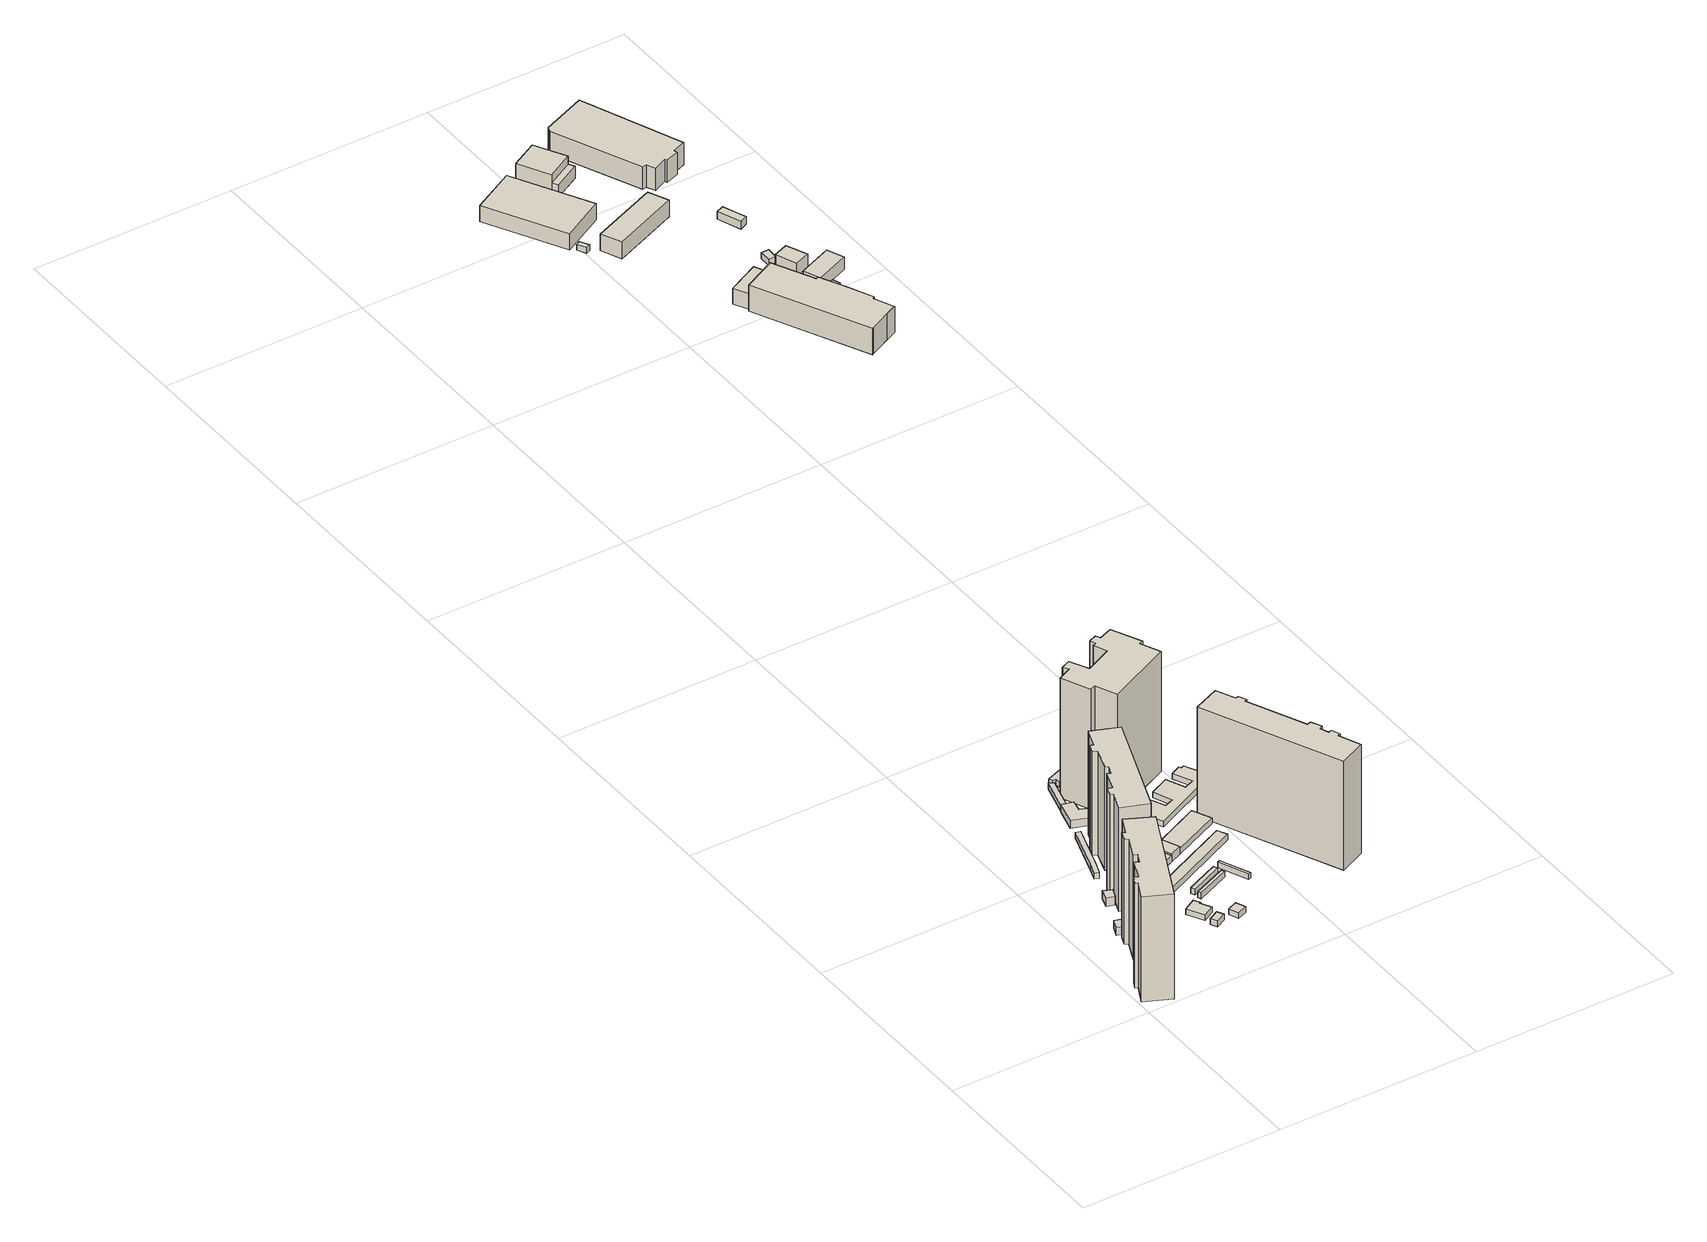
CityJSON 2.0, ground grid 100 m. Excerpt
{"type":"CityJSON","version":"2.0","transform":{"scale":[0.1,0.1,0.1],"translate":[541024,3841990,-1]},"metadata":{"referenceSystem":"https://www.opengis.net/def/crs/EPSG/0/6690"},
"CityObjects":{
"building1":{"type":"Building","attributes":{"計測周辺長":150.67,"1/2500図郭":15,"区名":"西淀川区","町丁目名称":"佃１丁目","街区番号":26,"class":"3002","usage":"412","measuredHeight":55.2,"storeysAboveGround":15,"BuildingDetailAttribute.buildingRoofEdgeArea":768.69,"BuildingDetailAttribute.buildingStructureType":"603","BuildingDetailAttribute.buildingStructureOrgType":"3","BuildingDetailAttribute.detailedUsage":"1130","BuildingDetailAttribute.specifiedBuildingCoverageRate":0.8,"BuildingDetailAttribute.surveyYear":2017,"BuildingTsunamiRiskAttribute.description":"1","BuildingTsunamiRiskAttribute.rank":"1","BuildingTsunamiRiskAttribute.depth":0.05,"BuildingHighTideRiskAttribute.description":"1","BuildingHighTideRiskAttribute.rank":"3","BuildingHighTideRiskAttribute.depth":4.38,"BuildingIDAttribute.prefecture":"27","BuildingIDAttribute.city":"27113"},"geometry":[{"type":"Solid","lod":"1","boundaries":[[[[0,1,2,3,4,5,6,7,8,9,10,11,12,13,14,15]],[[14,16,17,15]],[[13,18,16,14]],[[12,19,18,13]],[[11,20,19,12]],[[10,21,20,11]],[[9,22,21,10]],[[8,23,22,9]],[[7,24,23,8]],[[6,25,24,7]],[[5,26,25,6]],[[4,27,26,5]],[[3,28,27,4]],[[2,29,28,3]],[[1,30,29,2]],[[0,31,30,1]],[[15,17,31,0]],[[16,18,19,20,21,22,23,24,25,26,27,28,29,30,31,17]]]]}]},
"building2":{"type":"Building","attributes":{"計測周辺長":17.61,"1/2500図郭":15,"区名":"西淀川区","町丁目名称":"佃１丁目","街区番号":26,"class":"3001","usage":"412","measuredHeight":4.1,"storeysAboveGround":1,"BuildingDetailAttribute.buildingRoofEdgeArea":18.69,"BuildingDetailAttribute.buildingStructureType":"610","BuildingDetailAttribute.buildingStructureOrgType":"2","BuildingDetailAttribute.detailedUsage":"1130","BuildingDetailAttribute.specifiedBuildingCoverageRate":0.8,"BuildingDetailAttribute.surveyYear":2017,"BuildingHighTideRiskAttribute.description":"1","BuildingHighTideRiskAttribute.rank":"3","BuildingHighTideRiskAttribute.depth":3.9,"BuildingIDAttribute.prefecture":"27","BuildingIDAttribute.city":"27113"},"geometry":[{"type":"Solid","lod":"1","boundaries":[[[[32,33,34,35]],[[34,36,37,35]],[[33,38,36,34]],[[32,39,38,33]],[[35,37,39,32]],[[36,38,39,37]]]]}]},
"building3":{"type":"Building","attributes":{"計測周辺長":18.7,"1/2500図郭":15,"区名":"西淀川区","町丁目名称":"佃１丁目","街区番号":26,"class":"3001","usage":"412","measuredHeight":4.4,"storeysAboveGround":1,"BuildingDetailAttribute.buildingRoofEdgeArea":21.38,"BuildingDetailAttribute.buildingStructureType":"610","BuildingDetailAttribute.buildingStructureOrgType":"2","BuildingDetailAttribute.detailedUsage":"1130","BuildingDetailAttribute.specifiedBuildingCoverageRate":0.8,"BuildingDetailAttribute.surveyYear":2017,"BuildingHighTideRiskAttribute.description":"1","BuildingHighTideRiskAttribute.rank":"3","BuildingHighTideRiskAttribute.depth":3.72,"BuildingIDAttribute.prefecture":"27","BuildingIDAttribute.city":"27113"},"geometry":[{"type":"Solid","lod":"1","boundaries":[[[[40,41,42,43]],[[42,44,45,43]],[[41,46,44,42]],[[40,47,46,41]],[[43,45,47,40]],[[44,46,47,45]]]]}]},
"building4":{"type":"Building","attributes":{"計測周辺長":65.31,"1/2500図郭":15,"区名":"西淀川区","町丁目名称":"佃１丁目","街区番号":26,"class":"3003","usage":"412","storeysAboveGround":1,"BuildingDetailAttribute.buildingRoofEdgeArea":72.53,"BuildingDetailAttribute.buildingStructureType":"610","BuildingDetailAttribute.buildingStructureOrgType":"2","BuildingDetailAttribute.detailedUsage":"1130","BuildingDetailAttribute.specifiedBuildingCoverageRate":0.8,"BuildingDetailAttribute.surveyYear":2017,"BuildingHighTideRiskAttribute.description":"1","BuildingHighTideRiskAttribute.rank":"3","BuildingHighTideRiskAttribute.depth":3.62,"BuildingIDAttribute.prefecture":"27","BuildingIDAttribute.city":"27113"},"geometry":[{"type":"Solid","lod":"1","boundaries":[[[[48,49,50,51,52,53]],[[52,54,55,53]],[[51,56,54,52]],[[50,57,56,51]],[[49,58,57,50]],[[48,59,58,49]],[[53,55,59,48]],[[54,56,57,58,59,55]]]]}]},
"building5":{"type":"Building","attributes":{"class":"3001","BuildingDetailAttribute.specifiedBuildingCoverageRate":0.8,"BuildingDetailAttribute.surveyYear":2017,"BuildingTsunamiRiskAttribute.description":"1","BuildingTsunamiRiskAttribute.rank":"1","BuildingTsunamiRiskAttribute.depth":0.41,"BuildingHighTideRiskAttribute.description":"1","BuildingHighTideRiskAttribute.rank":"3","BuildingHighTideRiskAttribute.depth":4.74,"BuildingIDAttribute.prefecture":"27","BuildingIDAttribute.city":"27113"},"geometry":[{"type":"Solid","lod":"1","boundaries":[[[[60,61,62,63,64,65]],[[64,66,67,65]],[[63,68,66,64]],[[62,69,68,63]],[[61,70,69,62]],[[60,71,70,61]],[[65,67,71,60]],[[66,68,69,70,71,67]]]]}]},
"building6":{"type":"Building","attributes":{"class":"3001","BuildingDetailAttribute.specifiedBuildingCoverageRate":0.8,"BuildingDetailAttribute.surveyYear":2017,"BuildingTsunamiRiskAttribute.description":"1","BuildingTsunamiRiskAttribute.rank":"1","BuildingTsunamiRiskAttribute.depth":0.41,"BuildingHighTideRiskAttribute.description":"1","BuildingHighTideRiskAttribute.rank":"3","BuildingHighTideRiskAttribute.depth":4.74,"BuildingIDAttribute.prefecture":"27","BuildingIDAttribute.city":"27113"},"geometry":[{"type":"Solid","lod":"1","boundaries":[[[[72,73,74,75]],[[74,76,77,75]],[[73,78,76,74]],[[72,79,78,73]],[[75,77,79,72]],[[76,78,79,77]]]]}]},
"building7":{"type":"Building","attributes":{"計測周辺長":149.95,"1/2500図郭":15,"区名":"西淀川区","町丁目名称":"佃１丁目","街区番号":26,"class":"3002","usage":"412","measuredHeight":54.7,"storeysAboveGround":15,"BuildingDetailAttribute.buildingRoofEdgeArea":776.72,"BuildingDetailAttribute.buildingStructureType":"603","BuildingDetailAttribute.buildingStructureOrgType":"3","BuildingDetailAttribute.detailedUsage":"1130","BuildingDetailAttribute.specifiedBuildingCoverageRate":0.8,"BuildingDetailAttribute.surveyYear":2017,"BuildingHighTideRiskAttribute.description":"1","BuildingHighTideRiskAttribute.rank":"3","BuildingHighTideRiskAttribute.depth":3.76,"BuildingIDAttribute.prefecture":"27","BuildingIDAttribute.city":"27113"},"geometry":[{"type":"Solid","lod":"1","boundaries":[[[[80,81,82,83,84,85,86,87,88,89,90,91,92,93,94,95]],[[94,96,97,95]],[[93,98,96,94]],[[92,99,98,93]],[[91,100,99,92]],[[90,101,100,91]],[[89,102,101,90]],[[88,103,102,89]],[[87,104,103,88]],[[86,105,104,87]],[[85,106,105,86]],[[84,107,106,85]],[[83,108,107,84]],[[82,109,108,83]],[[81,110,109,82]],[[80,111,110,81]],[[95,97,111,80]],[[96,98,99,100,101,102,103,104,105,106,107,108,109,110,111,97]]]]}]},
"building8":{"type":"Building","attributes":{"class":"3001","BuildingDetailAttribute.specifiedBuildingCoverageRate":0.8,"BuildingDetailAttribute.surveyYear":2017,"BuildingTsunamiRiskAttribute.description":"1","BuildingTsunamiRiskAttribute.rank":"1","BuildingTsunamiRiskAttribute.depth":0.21,"BuildingHighTideRiskAttribute.description":"1","BuildingHighTideRiskAttribute.rank":"3","BuildingHighTideRiskAttribute.depth":4.54,"BuildingIDAttribute.prefecture":"27","BuildingIDAttribute.city":"27113"},"geometry":[{"type":"Solid","lod":"1","boundaries":[[[[112,113,114,115]],[[114,116,117,115]],[[113,118,116,114]],[[112,119,118,113]],[[115,117,119,112]],[[116,118,119,117]]]]}]},
"building9":{"type":"Building","attributes":{"計測周辺長":33.19,"1/2500図郭":15,"区名":"西淀川区","町丁目名称":"佃１丁目","街区番号":26,"class":"3001","usage":"412","measuredHeight":3.3,"storeysAboveGround":1,"BuildingDetailAttribute.buildingRoofEdgeArea":48.19,"BuildingDetailAttribute.buildingStructureType":"610","BuildingDetailAttribute.buildingStructureOrgType":"2","BuildingDetailAttribute.detailedUsage":"1130","BuildingDetailAttribute.specifiedBuildingCoverageRate":0.8,"BuildingDetailAttribute.surveyYear":2017,"BuildingHighTideRiskAttribute.description":"1","BuildingHighTideRiskAttribute.rank":"3","BuildingHighTideRiskAttribute.depth":3.59,"BuildingIDAttribute.prefecture":"27","BuildingIDAttribute.city":"27113"},"geometry":[{"type":"Solid","lod":"1","boundaries":[[[[120,121,122,123]],[[122,124,125,123]],[[121,126,124,122]],[[120,127,126,121]],[[123,125,127,120]],[[124,126,127,125]]]]}]},
"building10":{"type":"Building","attributes":{"class":"3003","BuildingDetailAttribute.specifiedBuildingCoverageRate":0.8,"BuildingDetailAttribute.surveyYear":2017,"BuildingTsunamiRiskAttribute.description":"1","BuildingTsunamiRiskAttribute.rank":"1","BuildingTsunamiRiskAttribute.depth":0.13,"BuildingHighTideRiskAttribute.description":"1","BuildingHighTideRiskAttribute.rank":"3","BuildingHighTideRiskAttribute.depth":4.47,"BuildingIDAttribute.prefecture":"27","BuildingIDAttribute.city":"27113"},"geometry":[{"type":"Solid","lod":"1","boundaries":[[[[128,129,130,131]],[[130,132,133,131]],[[129,134,132,130]],[[128,135,134,129]],[[131,133,135,128]],[[132,134,135,133]]]]}]},
"building11":{"type":"Building","attributes":{"class":"3003","BuildingDetailAttribute.specifiedBuildingCoverageRate":0.8,"BuildingDetailAttribute.surveyYear":2017,"BuildingTsunamiRiskAttribute.description":"1","BuildingTsunamiRiskAttribute.rank":"1","BuildingTsunamiRiskAttribute.depth":0.13,"BuildingHighTideRiskAttribute.description":"1","BuildingHighTideRiskAttribute.rank":"3","BuildingHighTideRiskAttribute.depth":4.47,"BuildingIDAttribute.prefecture":"27","BuildingIDAttribute.city":"27113"},"geometry":[{"type":"Solid","lod":"1","boundaries":[[[[136,137,138,139]],[[138,140,141,139]],[[137,142,140,138]],[[136,143,142,137]],[[139,141,143,136]],[[140,142,143,141]]]]}]},
"building12":{"type":"Building","attributes":{"計測周辺長":47.05,"1/2500図郭":15,"区名":"西淀川区","町丁目名称":"佃１丁目","街区番号":26,"class":"3001","usage":"412","measuredHeight":4,"storeysAboveGround":1,"BuildingDetailAttribute.buildingRoofEdgeArea":110.84,"BuildingDetailAttribute.buildingStructureType":"610","BuildingDetailAttribute.buildingStructureOrgType":"2","BuildingDetailAttribute.detailedUsage":"1130","BuildingDetailAttribute.specifiedBuildingCoverageRate":0.8,"BuildingDetailAttribute.surveyYear":2017,"BuildingHighTideRiskAttribute.description":"1","BuildingHighTideRiskAttribute.rank":"3","BuildingHighTideRiskAttribute.depth":3.7,"BuildingIDAttribute.prefecture":"27","BuildingIDAttribute.city":"27113"},"geometry":[{"type":"Solid","lod":"1","boundaries":[[[[144,145,146,147,148,149]],[[148,150,151,149]],[[147,152,150,148]],[[146,153,152,147]],[[145,154,153,146]],[[144,155,154,145]],[[149,151,155,144]],[[150,152,153,154,155,151]]]]}]},
"building13":{"type":"Building","attributes":{"計測周辺長":32.38,"1/2500図郭":15,"区名":"西淀川区","町丁目名称":"佃１丁目","街区番号":26,"class":"3001","usage":"412","measuredHeight":4.2,"storeysAboveGround":1,"BuildingDetailAttribute.buildingRoofEdgeArea":62.31,"BuildingDetailAttribute.buildingStructureType":"610","BuildingDetailAttribute.buildingStructureOrgType":"2","BuildingDetailAttribute.detailedUsage":"1130","BuildingDetailAttribute.specifiedBuildingCoverageRate":0.8,"BuildingDetailAttribute.surveyYear":2017,"BuildingHighTideRiskAttribute.description":"1","BuildingHighTideRiskAttribute.rank":"3","BuildingHighTideRiskAttribute.depth":3.64,"BuildingIDAttribute.prefecture":"27","BuildingIDAttribute.city":"27113"},"geometry":[{"type":"Solid","lod":"1","boundaries":[[[[156,120,123,157]],[[123,158,159,157]],[[120,160,158,123]],[[156,161,160,120]],[[157,159,161,156]],[[158,160,161,159]]]]}]},
"building14":{"type":"Building","attributes":{"計測周辺長":39.28,"1/2500図郭":15,"区名":"西淀川区","町丁目名称":"佃１丁目","街区番号":26,"class":"3003","usage":"412","storeysAboveGround":1,"BuildingDetailAttribute.buildingRoofEdgeArea":42.66,"BuildingDetailAttribute.buildingStructureType":"610","BuildingDetailAttribute.buildingStructureOrgType":"2","BuildingDetailAttribute.detailedUsage":"1130","BuildingDetailAttribute.specifiedBuildingCoverageRate":0.8,"BuildingDetailAttribute.surveyYear":2017,"BuildingHighTideRiskAttribute.description":"1","BuildingHighTideRiskAttribute.rank":"3","BuildingHighTideRiskAttribute.depth":3.67,"BuildingIDAttribute.prefecture":"27","BuildingIDAttribute.city":"27113"},"geometry":[{"type":"Solid","lod":"1","boundaries":[[[[162,163,164,165]],[[164,166,167,165]],[[163,168,166,164]],[[162,169,168,163]],[[165,167,169,162]],[[166,168,169,167]]]]}]},
"building15":{"type":"Building","attributes":{"計測周辺長":99.15,"1/2500図郭":15,"区名":"西淀川区","町丁目名称":"佃１丁目","街区番号":26,"class":"3001","usage":"412","measuredHeight":3.1,"storeysAboveGround":1,"BuildingDetailAttribute.buildingRoofEdgeArea":235.34,"BuildingDetailAttribute.buildingStructureType":"610","BuildingDetailAttribute.buildingStructureOrgType":"2","BuildingDetailAttribute.detailedUsage":"1130","BuildingDetailAttribute.specifiedBuildingCoverageRate":0.8,"BuildingDetailAttribute.surveyYear":2017,"BuildingHighTideRiskAttribute.description":"1","BuildingHighTideRiskAttribute.rank":"3","BuildingHighTideRiskAttribute.depth":3.7,"BuildingIDAttribute.prefecture":"27","BuildingIDAttribute.city":"27113"},"geometry":[{"type":"Solid","lod":"1","boundaries":[[[[170,171,172,173]],[[172,174,175,173]],[[171,176,174,172]],[[170,177,176,171]],[[173,175,177,170]],[[174,176,177,175]]]]}]},
"building16":{"type":"Building","attributes":{"class":"3003","BuildingDetailAttribute.specifiedBuildingCoverageRate":0.8,"BuildingDetailAttribute.surveyYear":2017,"BuildingTsunamiRiskAttribute.description":"1","BuildingTsunamiRiskAttribute.rank":"1","BuildingTsunamiRiskAttribute.depth":0.2,"BuildingHighTideRiskAttribute.description":"1","BuildingHighTideRiskAttribute.rank":"3","BuildingHighTideRiskAttribute.depth":4.55,"BuildingIDAttribute.prefecture":"27","BuildingIDAttribute.city":"27113"},"geometry":[{"type":"Solid","lod":"1","boundaries":[[[[178,179,180,181]],[[180,182,183,181]],[[179,184,182,180]],[[178,185,184,179]],[[181,183,185,178]],[[182,184,185,183]]]]}]},
"building17":{"type":"Building","attributes":{"計測周辺長":32.25,"1/2500図郭":15,"区名":"西淀川区","町丁目名称":"佃１丁目","街区番号":26,"class":"3003","usage":"412","storeysAboveGround":1,"BuildingDetailAttribute.buildingRoofEdgeArea":40.53,"BuildingDetailAttribute.buildingStructureType":"610","BuildingDetailAttribute.buildingStructureOrgType":"2","BuildingDetailAttribute.detailedUsage":"1130","BuildingDetailAttribute.specifiedBuildingCoverageRate":0.8,"BuildingDetailAttribute.surveyYear":2017,"BuildingHighTideRiskAttribute.description":"1","BuildingHighTideRiskAttribute.rank":"3","BuildingHighTideRiskAttribute.depth":3.62,"BuildingIDAttribute.prefecture":"27","BuildingIDAttribute.city":"27113"},"geometry":[{"type":"Solid","lod":"1","boundaries":[[[[186,187,188,189,190,191,192,193,194]],[[193,195,196,194]],[[192,197,195,193]],[[191,198,197,192]],[[190,199,198,191]],[[189,200,199,190]],[[188,201,200,189]],[[187,202,201,188]],[[186,203,202,187]],[[194,196,203,186]],[[195,197,198,199,200,201,202,203,196]]]]}]},
"building18":{"type":"Building","attributes":{"計測周辺長":71.51,"1/2500図郭":15,"区名":"西淀川区","町丁目名称":"佃１丁目","街区番号":26,"class":"3001","usage":"412","storeysAboveGround":1,"BuildingDetailAttribute.buildingRoofEdgeArea":259.53,"BuildingDetailAttribute.buildingStructureType":"610","BuildingDetailAttribute.buildingStructureOrgType":"2","BuildingDetailAttribute.detailedUsage":"1130","BuildingDetailAttribute.specifiedBuildingCoverageRate":0.8,"BuildingDetailAttribute.surveyYear":2017,"BuildingHighTideRiskAttribute.description":"1","BuildingHighTideRiskAttribute.rank":"3","BuildingHighTideRiskAttribute.depth":3.69,"BuildingIDAttribute.prefecture":"27","BuildingIDAttribute.city":"27113"},"geometry":[{"type":"Solid","lod":"1","boundaries":[[[[204,205,206,207]],[[206,208,209,207]],[[205,210,208,206]],[[204,211,210,205]],[[207,209,211,204]],[[208,210,211,209]]]]}]},
"building19":{"type":"Building","attributes":{"計測周辺長":40.4,"1/2500図郭":15,"区名":"西淀川区","町丁目名称":"佃１丁目","街区番号":26,"class":"3001","usage":"412","measuredHeight":4.7,"storeysAboveGround":1,"BuildingDetailAttribute.buildingRoofEdgeArea":67.03,"BuildingDetailAttribute.buildingStructureType":"610","BuildingDetailAttribute.buildingStructureOrgType":"2","BuildingDetailAttribute.detailedUsage":"1130","BuildingDetailAttribute.specifiedBuildingCoverageRate":0.8,"BuildingDetailAttribute.surveyYear":2017,"BuildingHighTideRiskAttribute.description":"1","BuildingHighTideRiskAttribute.rank":"3","BuildingHighTideRiskAttribute.depth":3.7,"BuildingIDAttribute.prefecture":"27","BuildingIDAttribute.city":"27113"},"geometry":[{"type":"Solid","lod":"1","boundaries":[[[[212,213,214,194]],[[214,215,216,194]],[[213,217,215,214]],[[212,218,217,213]],[[194,216,218,212]],[[215,217,218,216]]]]}]},
"building20":{"type":"Building","attributes":{"計測周辺長":159.11,"1/2500図郭":15,"区名":"西淀川区","町丁目名称":"佃１丁目","街区番号":26,"class":"3002","usage":"412","measuredHeight":63.2,"storeysAboveGround":19,"BuildingDetailAttribute.buildingRoofEdgeArea":952.06,"BuildingDetailAttribute.buildingStructureType":"603","BuildingDetailAttribute.buildingStructureOrgType":"3","BuildingDetailAttribute.detailedUsage":"1130","BuildingDetailAttribute.specifiedBuildingCoverageRate":0.8,"BuildingDetailAttribute.surveyYear":2017,"BuildingHighTideRiskAttribute.description":"1","BuildingHighTideRiskAttribute.rank":"3","BuildingHighTideRiskAttribute.depth":3.77,"BuildingIDAttribute.prefecture":"27","BuildingIDAttribute.city":"27113"},"geometry":[{"type":"Solid","lod":"1","boundaries":[[[[219,220,221,222,223,224,225,226,227,228,229,230,231,232,233,234,235,236]],[[235,237,238,236]],[[234,239,237,235]],[[233,240,239,234]],[[232,241,240,233]],[[231,242,241,232]],[[230,243,242,231]],[[229,244,243,230]],[[228,245,244,229]],[[227,246,245,228]],[[226,247,246,227]],[[225,248,247,226]],[[224,249,248,225]],[[223,250,249,224]],[[222,251,250,223]],[[221,252,251,222]],[[220,253,252,221]],[[219,254,253,220]],[[236,238,254,219]],[[237,239,240,241,242,243,244,245,246,247,248,249,250,251,252,253,254,238]]]]}]},
"building21":{"type":"Building","attributes":{"計測周辺長":144.95,"1/2500図郭":15,"区名":"西淀川区","町丁目名称":"佃１丁目","街区番号":26,"class":"3003","usage":"412","storeysAboveGround":1,"BuildingDetailAttribute.buildingRoofEdgeArea":456.56,"BuildingDetailAttribute.buildingStructureType":"610","BuildingDetailAttribute.buildingStructureOrgType":"2","BuildingDetailAttribute.detailedUsage":"1130","BuildingDetailAttribute.specifiedBuildingCoverageRate":0.8,"BuildingDetailAttribute.surveyYear":2017,"BuildingHighTideRiskAttribute.description":"1","BuildingHighTideRiskAttribute.rank":"3","BuildingHighTideRiskAttribute.depth":3.61,"BuildingIDAttribute.prefecture":"27","BuildingIDAttribute.city":"27113"},"geometry":[{"type":"Solid","lod":"1","boundaries":[[[[255,256,257,258,259,260,261,262,263,264,265,266,267,268]],[[267,269,270,268]],[[266,271,269,267]],[[265,272,271,266]],[[264,273,272,265]],[[263,274,273,264]],[[262,275,274,263]],[[261,276,275,262]],[[260,277,276,261]],[[259,278,277,260]],[[258,279,278,259]],[[257,280,279,258]],[[256,281,280,257]],[[255,282,281,256]],[[268,270,282,255]],[[269,271,272,273,274,275,276,277,278,279,280,281,282,270]]]]}]},
"building22":{"type":"Building","attributes":{"計測周辺長":183.2,"1/2500図郭":15,"区名":"西淀川区","町丁目名称":"佃１丁目","街区番号":26,"class":"3002","usage":"412","measuredHeight":57.4,"storeysAboveGround":15,"BuildingDetailAttribute.buildingRoofEdgeArea":1064.94,"BuildingDetailAttribute.buildingStructureType":"603","BuildingDetailAttribute.buildingStructureOrgType":"3","BuildingDetailAttribute.detailedUsage":"1130","BuildingDetailAttribute.specifiedBuildingCoverageRate":0.8,"BuildingDetailAttribute.surveyYear":2017,"BuildingTsunamiRiskAttribute.description":"1","BuildingTsunamiRiskAttribute.rank":"1","BuildingTsunamiRiskAttribute.depth":0.17,"BuildingHighTideRiskAttribute.description":"1","BuildingHighTideRiskAttribute.rank":"3","BuildingHighTideRiskAttribute.depth":3.78,"BuildingIDAttribute.prefecture":"27","BuildingIDAttribute.city":"27113"},"geometry":[{"type":"Solid","lod":"1","boundaries":[[[[283,284,285,286,287,288,289,290,291,292,293,294,295,296,297,298]],[[297,299,300,298]],[[296,301,299,297]],[[295,302,301,296]],[[294,303,302,295]],[[293,304,303,294]],[[292,305,304,293]],[[291,306,305,292]],[[290,307,306,291]],[[289,308,307,290]],[[288,309,308,289]],[[287,310,309,288]],[[286,311,310,287]],[[285,312,311,286]],[[284,313,312,285]],[[283,314,313,284]],[[298,300,314,283]],[[299,301,302,303,304,305,306,307,308,309,310,311,312,313,314,300]]]]}]},
"building23":{"type":"Building","attributes":{"計測周辺長":17.56,"1/2500図郭":15,"区名":"西淀川区","町丁目名称":"佃１丁目","街区番号":26,"class":"3001","usage":"412","measuredHeight":3.8,"storeysAboveGround":1,"BuildingDetailAttribute.buildingRoofEdgeArea":17.94,"BuildingDetailAttribute.buildingStructureType":"610","BuildingDetailAttribute.buildingStructureOrgType":"2","BuildingDetailAttribute.detailedUsage":"1130","BuildingDetailAttribute.specifiedBuildingCoverageRate":0.8,"BuildingDetailAttribute.surveyYear":2017,"BuildingHighTideRiskAttribute.description":"1","BuildingHighTideRiskAttribute.rank":"3","BuildingHighTideRiskAttribute.depth":3.75,"BuildingIDAttribute.prefecture":"27","BuildingIDAttribute.city":"27113"},"geometry":[{"type":"Solid","lod":"1","boundaries":[[[[315,316,317,318]],[[317,319,320,318]],[[316,321,319,317]],[[315,322,321,316]],[[318,320,322,315]],[[319,321,322,320]]]]}]},
"building24":{"type":"Building","attributes":{"計測周辺長":53.72,"1/2500図郭":15,"区名":"西淀川区","町丁目名称":"佃１丁目","街区番号":26,"class":"3001","usage":"412","measuredHeight":3.6,"storeysAboveGround":1,"BuildingDetailAttribute.buildingRoofEdgeArea":152.03,"BuildingDetailAttribute.buildingStructureType":"610","BuildingDetailAttribute.buildingStructureOrgType":"2","BuildingDetailAttribute.detailedUsage":"1130","BuildingDetailAttribute.specifiedBuildingCoverageRate":0.8,"BuildingDetailAttribute.surveyYear":2017,"BuildingHighTideRiskAttribute.description":"1","BuildingHighTideRiskAttribute.rank":"3","BuildingHighTideRiskAttribute.depth":3.72,"BuildingIDAttribute.prefecture":"27","BuildingIDAttribute.city":"27113"},"geometry":[{"type":"Solid","lod":"1","boundaries":[[[[323,324,325,326]],[[325,327,328,326]],[[324,329,327,325]],[[323,330,329,324]],[[326,328,330,323]],[[327,329,330,328]]]]}]},
"building25":{"type":"Building","attributes":{"class":"3001","BuildingDetailAttribute.specifiedBuildingCoverageRate":0.6,"BuildingDetailAttribute.surveyYear":2017,"BuildingRiverFloodingRiskAttribute.description":"1","BuildingRiverFloodingRiskAttribute.rank":"1","BuildingRiverFloodingRiskAttribute.depth":0.417,"BuildingRiverFloodingRiskAttribute.adminType":"1","BuildingRiverFloodingRiskAttribute.scale":"2","BuildingRiverFloodingRiskAttribute.duration":0,"BuildingTsunamiRiskAttribute.description":"1","BuildingTsunamiRiskAttribute.rank":"2","BuildingTsunamiRiskAttribute.depth":0.51,"BuildingHighTideRiskAttribute.description":"1","BuildingHighTideRiskAttribute.rank":"3","BuildingHighTideRiskAttribute.depth":4.18,"BuildingIDAttribute.prefecture":"27","BuildingIDAttribute.city":"27113"},"geometry":[{"type":"Solid","lod":"1","boundaries":[[[[331,332,333,334]],[[333,335,336,334]],[[332,337,335,333]],[[331,338,337,332]],[[334,336,338,331]],[[335,337,338,336]]]]}]},
"building26":{"type":"Building","attributes":{"計測周辺長":134.54,"1/2500図郭":15,"区名":"西淀川区","町丁目名称":"竹島４丁目","街区番号":11,"class":"3001","usage":"441","measuredHeight":8.5,"storeysAboveGround":2,"BuildingDetailAttribute.buildingRoofEdgeArea":1043.66,"BuildingDetailAttribute.buildingStructureType":"610","BuildingDetailAttribute.buildingStructureOrgType":"2","BuildingDetailAttribute.detailedUsage":"1510","BuildingDetailAttribute.specifiedBuildingCoverageRate":0.6,"BuildingDetailAttribute.surveyYear":2017,"BuildingRiverFloodingRiskAttribute.description":"1","BuildingRiverFloodingRiskAttribute.rank":"1","BuildingRiverFloodingRiskAttribute.depth":0.447,"BuildingRiverFloodingRiskAttribute.adminType":"1","BuildingRiverFloodingRiskAttribute.scale":"2","BuildingRiverFloodingRiskAttribute.duration":0,"BuildingTsunamiRiskAttribute.description":"1","BuildingTsunamiRiskAttribute.rank":"1","BuildingTsunamiRiskAttribute.depth":0.49,"BuildingHighTideRiskAttribute.description":"1","BuildingHighTideRiskAttribute.rank":"3","BuildingHighTideRiskAttribute.depth":4.02,"BuildingIDAttribute.prefecture":"27","BuildingIDAttribute.city":"27113"},"geometry":[{"type":"Solid","lod":"1","boundaries":[[[[339,340,341,342]],[[341,343,344,342]],[[340,345,343,341]],[[339,346,345,340]],[[342,344,346,339]],[[343,345,346,344]]]]}]},
"building27":{"type":"Building","attributes":{"計測周辺長":51.78,"1/2500図郭":15,"区名":"西淀川区","町丁目名称":"竹島４丁目","街区番号":11,"class":"3003","usage":"441","measuredHeight":8.3,"storeysAboveGround":3,"BuildingDetailAttribute.buildingRoofEdgeArea":145.79,"BuildingDetailAttribute.buildingStructureType":"610","BuildingDetailAttribute.buildingStructureOrgType":"2","BuildingDetailAttribute.detailedUsage":"1510","BuildingDetailAttribute.specifiedBuildingCoverageRate":0.6,"BuildingDetailAttribute.surveyYear":2017,"BuildingRiverFloodingRiskAttribute.description":"1","BuildingRiverFloodingRiskAttribute.rank":"2","BuildingRiverFloodingRiskAttribute.depth":1.5,"BuildingRiverFloodingRiskAttribute.adminType":"1","BuildingRiverFloodingRiskAttribute.scale":"2","BuildingRiverFloodingRiskAttribute.duration":95.15,"BuildingTsunamiRiskAttribute.description":"1","BuildingTsunamiRiskAttribute.rank":"2","BuildingTsunamiRiskAttribute.depth":1.52,"BuildingHighTideRiskAttribute.description":"1","BuildingHighTideRiskAttribute.rank":"4","BuildingHighTideRiskAttribute.depth":5.19,"BuildingIDAttribute.prefecture":"27","BuildingIDAttribute.city":"27113"},"geometry":[{"type":"Solid","lod":"1","boundaries":[[[[347,348,349,350]],[[349,351,352,350]],[[348,353,351,349]],[[347,354,353,348]],[[350,352,354,347]],[[351,353,354,352]]]]}]},
"building28":{"type":"Building","attributes":{"計測周辺長":93.18,"1/2500図郭":15,"区名":"西淀川区","町丁目名称":"竹島４丁目","街区番号":11,"class":"3001","usage":"441","measuredHeight":8.8,"storeysAboveGround":2,"BuildingDetailAttribute.buildingRoofEdgeArea":385.18,"BuildingDetailAttribute.buildingStructureType":"610","BuildingDetailAttribute.buildingStructureOrgType":"2","BuildingDetailAttribute.detailedUsage":"1510","BuildingDetailAttribute.specifiedBuildingCoverageRate":0.6,"BuildingDetailAttribute.surveyYear":2017,"BuildingRiverFloodingRiskAttribute.description":"1","BuildingRiverFloodingRiskAttribute.rank":"2","BuildingRiverFloodingRiskAttribute.depth":1.36,"BuildingRiverFloodingRiskAttribute.adminType":"1","BuildingRiverFloodingRiskAttribute.scale":"2","BuildingRiverFloodingRiskAttribute.duration":78.28,"BuildingTsunamiRiskAttribute.description":"1","BuildingTsunamiRiskAttribute.rank":"2","BuildingTsunamiRiskAttribute.depth":0.71,"BuildingHighTideRiskAttribute.description":"1","BuildingHighTideRiskAttribute.rank":"3","BuildingHighTideRiskAttribute.depth":4.38,"BuildingIDAttribute.prefecture":"27","BuildingIDAttribute.city":"27113"},"geometry":[{"type":"Solid","lod":"1","boundaries":[[[[355,356,357,358]],[[357,359,360,358]],[[356,361,359,357]],[[355,362,361,356]],[[358,360,362,355]],[[359,361,362,360]]]]}]},
"building29":{"type":"Building","attributes":{"計測周辺長":160.74,"1/2500図郭":15,"区名":"西淀川区","町丁目名称":"竹島４丁目","街区番号":11,"class":"3001","usage":"441","measuredHeight":13.8,"storeysAboveGround":3,"BuildingDetailAttribute.buildingRoofEdgeArea":1163.97,"BuildingDetailAttribute.buildingStructureType":"610","BuildingDetailAttribute.buildingStructureOrgType":"2","BuildingDetailAttribute.detailedUsage":"1510","BuildingDetailAttribute.specifiedBuildingCoverageRate":0.6,"BuildingDetailAttribute.surveyYear":2017,"BuildingRiverFloodingRiskAttribute.description":"1","BuildingRiverFloodingRiskAttribute.rank":"2","BuildingRiverFloodingRiskAttribute.depth":1.7,"BuildingRiverFloodingRiskAttribute.adminType":"1","BuildingRiverFloodingRiskAttribute.scale":"2","BuildingRiverFloodingRiskAttribute.duration":118.13,"BuildingTsunamiRiskAttribute.description":"1","BuildingTsunamiRiskAttribute.rank":"2","BuildingTsunamiRiskAttribute.depth":1.63,"BuildingHighTideRiskAttribute.description":"1","BuildingHighTideRiskAttribute.rank":"4","BuildingHighTideRiskAttribute.depth":5.3,"BuildingIDAttribute.prefecture":"27","BuildingIDAttribute.city":"27113"},"geometry":[{"type":"Solid","lod":"1","boundaries":[[[[363,364,365,366,367,368,369,370,371,372]],[[371,373,374,372]],[[370,375,373,371]],[[369,376,375,370]],[[368,377,376,369]],[[367,378,377,368]],[[366,379,378,367]],[[365,380,379,366]],[[364,381,380,365]],[[363,382,381,364]],[[372,374,382,363]],[[373,375,376,377,378,379,380,381,382,374]]]]}]},
"building30":{"type":"Building","attributes":{"class":"3001","measuredHeight":10.6,"BuildingDetailAttribute.specifiedBuildingCoverageRate":0.6,"BuildingDetailAttribute.surveyYear":2017,"BuildingRiverFloodingRiskAttribute.description":"1","BuildingRiverFloodingRiskAttribute.rank":"2","BuildingRiverFloodingRiskAttribute.depth":0.566,"BuildingRiverFloodingRiskAttribute.adminType":"1","BuildingRiverFloodingRiskAttribute.scale":"2","BuildingRiverFloodingRiskAttribute.duration":5.4,"BuildingTsunamiRiskAttribute.description":"1","BuildingTsunamiRiskAttribute.rank":"1","BuildingTsunamiRiskAttribute.depth":0.42,"BuildingHighTideRiskAttribute.description":"1","BuildingHighTideRiskAttribute.rank":"3","BuildingHighTideRiskAttribute.depth":4.09,"BuildingIDAttribute.prefecture":"27","BuildingIDAttribute.city":"27113"},"geometry":[{"type":"Solid","lod":"1","boundaries":[[[[383,384,385,386]],[[385,387,388,386]],[[384,389,387,385]],[[383,390,389,384]],[[386,388,390,383]],[[387,389,390,388]]]]}]},
"building31":{"type":"Building","attributes":{"class":"3003","measuredHeight":6.5,"BuildingDetailAttribute.specifiedBuildingCoverageRate":0.6,"BuildingDetailAttribute.surveyYear":2017,"BuildingRiverFloodingRiskAttribute.description":"1","BuildingRiverFloodingRiskAttribute.rank":"1","BuildingRiverFloodingRiskAttribute.depth":0.447,"BuildingRiverFloodingRiskAttribute.adminType":"1","BuildingRiverFloodingRiskAttribute.scale":"2","BuildingRiverFloodingRiskAttribute.duration":0,"BuildingTsunamiRiskAttribute.description":"1","BuildingTsunamiRiskAttribute.rank":"2","BuildingTsunamiRiskAttribute.depth":0.5,"BuildingHighTideRiskAttribute.description":"1","BuildingHighTideRiskAttribute.rank":"3","BuildingHighTideRiskAttribute.depth":4.17,"BuildingIDAttribute.prefecture":"27","BuildingIDAttribute.city":"27113"},"geometry":[{"type":"Solid","lod":"1","boundaries":[[[[391,392,393,394]],[[393,395,396,394]],[[392,397,395,393]],[[391,398,397,392]],[[394,396,398,391]],[[395,397,398,396]]]]}]},
"building32":{"type":"Building","attributes":{"計測周辺長":160.74,"1/2500図郭":15,"区名":"西淀川区","町丁目名称":"竹島４丁目","街区番号":11,"class":"3001","usage":"441","measuredHeight":13.6,"storeysAboveGround":3,"BuildingDetailAttribute.buildingRoofEdgeArea":1163.97,"BuildingDetailAttribute.buildingStructureType":"610","BuildingDetailAttribute.buildingStructureOrgType":"2","BuildingDetailAttribute.detailedUsage":"1510","BuildingDetailAttribute.specifiedBuildingCoverageRate":0.6,"BuildingDetailAttribute.surveyYear":2017,"BuildingRiverFloodingRiskAttribute.description":"1","BuildingRiverFloodingRiskAttribute.rank":"2","BuildingRiverFloodingRiskAttribute.depth":1.49,"BuildingRiverFloodingRiskAttribute.adminType":"1","BuildingRiverFloodingRiskAttribute.scale":"2","BuildingRiverFloodingRiskAttribute.duration":94.22,"BuildingTsunamiRiskAttribute.description":"1","BuildingTsunamiRiskAttribute.rank":"2","BuildingTsunamiRiskAttribute.depth":1.48,"BuildingHighTideRiskAttribute.description":"1","BuildingHighTideRiskAttribute.rank":"4","BuildingHighTideRiskAttribute.depth":5.15,"BuildingIDAttribute.prefecture":"27","BuildingIDAttribute.city":"27113"},"geometry":[{"type":"Solid","lod":"1","boundaries":[[[[399,400,401]],[[400,402,382,401]],[[399,374,402,400]],[[401,382,374,399]],[[402,374,382]]]]}]},
"building33":{"type":"Building","attributes":{"計測周辺長":19.2,"1/2500図郭":15,"区名":"西淀川区","町丁目名称":"竹島４丁目","街区番号":6,"class":"3001","usage":"441","measuredHeight":3.2,"storeysAboveGround":1,"BuildingDetailAttribute.buildingRoofEdgeArea":22.09,"BuildingDetailAttribute.buildingStructureType":"610","BuildingDetailAttribute.buildingStructureOrgType":"2","BuildingDetailAttribute.detailedUsage":"1510","BuildingDetailAttribute.specifiedBuildingCoverageRate":0.6,"BuildingDetailAttribute.surveyYear":2017,"BuildingRiverFloodingRiskAttribute.description":"1","BuildingRiverFloodingRiskAttribute.rank":"2","BuildingRiverFloodingRiskAttribute.depth":1.54,"BuildingRiverFloodingRiskAttribute.adminType":"1","BuildingRiverFloodingRiskAttribute.scale":"2","BuildingRiverFloodingRiskAttribute.duration":99.85,"BuildingTsunamiRiskAttribute.description":"1","BuildingTsunamiRiskAttribute.rank":"2","BuildingTsunamiRiskAttribute.depth":1.52,"BuildingHighTideRiskAttribute.description":"1","BuildingHighTideRiskAttribute.rank":"4","BuildingHighTideRiskAttribute.depth":5.19,"BuildingIDAttribute.prefecture":"27","BuildingIDAttribute.city":"27113"},"geometry":[{"type":"Solid","lod":"1","boundaries":[[[[403,404,405,406]],[[405,407,408,406]],[[404,409,407,405]],[[403,410,409,404]],[[406,408,410,403]],[[407,409,410,408]]]]}]},
"building34":{"type":"Building","attributes":{"class":"3003","BuildingDetailAttribute.specifiedBuildingCoverageRate":0.6,"BuildingDetailAttribute.surveyYear":2017,"BuildingRiverFloodingRiskAttribute.description":"1","BuildingRiverFloodingRiskAttribute.rank":"2","BuildingRiverFloodingRiskAttribute.depth":1.57,"BuildingRiverFloodingRiskAttribute.adminType":"1","BuildingRiverFloodingRiskAttribute.scale":"2","BuildingRiverFloodingRiskAttribute.duration":103.37,"BuildingTsunamiRiskAttribute.description":"1","BuildingTsunamiRiskAttribute.rank":"2","BuildingTsunamiRiskAttribute.depth":1.49,"BuildingHighTideRiskAttribute.description":"1","BuildingHighTideRiskAttribute.rank":"4","BuildingHighTideRiskAttribute.depth":5.16,"BuildingIDAttribute.prefecture":"27","BuildingIDAttribute.city":"27113"},"geometry":[{"type":"Solid","lod":"1","boundaries":[[[[411,412,413,414]],[[413,415,416,414]],[[412,417,415,413]],[[411,418,417,412]],[[414,416,418,411]],[[415,417,418,416]]]]}]},
"building35":{"type":"Building","attributes":{"計測周辺長":37.84,"1/2500図郭":15,"区名":"西淀川区","町丁目名称":"竹島４丁目","街区番号":6,"class":"3001","usage":"441","measuredHeight":6.7,"storeysAboveGround":1,"BuildingDetailAttribute.buildingRoofEdgeArea":86.94,"BuildingDetailAttribute.buildingStructureType":"610","BuildingDetailAttribute.buildingStructureOrgType":"2","BuildingDetailAttribute.detailedUsage":"1510","BuildingDetailAttribute.specifiedBuildingCoverageRate":0.6,"BuildingDetailAttribute.surveyYear":2017,"BuildingRiverFloodingRiskAttribute.description":"1","BuildingRiverFloodingRiskAttribute.rank":"2","BuildingRiverFloodingRiskAttribute.depth":1.54,"BuildingRiverFloodingRiskAttribute.adminType":"1","BuildingRiverFloodingRiskAttribute.scale":"2","BuildingRiverFloodingRiskAttribute.duration":99.85,"BuildingTsunamiRiskAttribute.description":"1","BuildingTsunamiRiskAttribute.rank":"2","BuildingTsunamiRiskAttribute.depth":1.55,"BuildingHighTideRiskAttribute.description":"1","BuildingHighTideRiskAttribute.rank":"4","BuildingHighTideRiskAttribute.depth":5.22,"BuildingIDAttribute.prefecture":"27","BuildingIDAttribute.city":"27113"},"geometry":[{"type":"Solid","lod":"1","boundaries":[[[[419,420,421,422]],[[421,423,424,422]],[[420,425,423,421]],[[419,426,425,420]],[[422,424,426,419]],[[423,425,426,424]]]]}]},
"building36":{"type":"Building","attributes":{"class":"3001","measuredHeight":6.6,"BuildingDetailAttribute.specifiedBuildingCoverageRate":0.6,"BuildingDetailAttribute.surveyYear":2017,"BuildingRiverFloodingRiskAttribute.description":"1","BuildingRiverFloodingRiskAttribute.rank":"2","BuildingRiverFloodingRiskAttribute.depth":1.57,"BuildingRiverFloodingRiskAttribute.adminType":"1","BuildingRiverFloodingRiskAttribute.scale":"2","BuildingRiverFloodingRiskAttribute.duration":103.37,"BuildingTsunamiRiskAttribute.description":"1","BuildingTsunamiRiskAttribute.rank":"2","BuildingTsunamiRiskAttribute.depth":1.37,"BuildingHighTideRiskAttribute.description":"1","BuildingHighTideRiskAttribute.rank":"4","BuildingHighTideRiskAttribute.depth":5.04,"BuildingIDAttribute.prefecture":"27","BuildingIDAttribute.city":"27113"},"geometry":[{"type":"Solid","lod":"1","boundaries":[[[[427,428,429,430]],[[429,431,432,430]],[[428,433,431,429]],[[427,434,433,428]],[[430,432,434,427]],[[431,433,434,432]]]]}]},
"building37":{"type":"Building","attributes":{"計測周辺長":32.78,"1/2500図郭":15,"区名":"西淀川区","町丁目名称":"竹島４丁目","街区番号":6,"class":"3001","usage":"441","measuredHeight":4.1,"storeysAboveGround":1,"BuildingDetailAttribute.buildingRoofEdgeArea":51.71,"BuildingDetailAttribute.buildingStructureType":"610","BuildingDetailAttribute.buildingStructureOrgType":"2","BuildingDetailAttribute.detailedUsage":"1510","BuildingDetailAttribute.specifiedBuildingCoverageRate":0.6,"BuildingDetailAttribute.surveyYear":2017,"BuildingRiverFloodingRiskAttribute.description":"1","BuildingRiverFloodingRiskAttribute.rank":"2","BuildingRiverFloodingRiskAttribute.depth":1.37,"BuildingRiverFloodingRiskAttribute.adminType":"1","BuildingRiverFloodingRiskAttribute.scale":"2","BuildingRiverFloodingRiskAttribute.duration":79.52,"BuildingTsunamiRiskAttribute.description":"1","BuildingTsunamiRiskAttribute.rank":"2","BuildingTsunamiRiskAttribute.depth":1.52,"BuildingHighTideRiskAttribute.description":"1","BuildingHighTideRiskAttribute.rank":"4","BuildingHighTideRiskAttribute.depth":5.19,"BuildingIDAttribute.prefecture":"27","BuildingIDAttribute.city":"27113"},"geometry":[{"type":"Solid","lod":"1","boundaries":[[[[435,436,437,438,439,440]],[[439,441,442,440]],[[438,443,441,439]],[[437,444,443,438]],[[436,445,444,437]],[[435,446,445,436]],[[440,442,446,435]],[[441,443,444,445,446,442]]]]}]},
"building38":{"type":"Building","attributes":{"計測周辺長":157.68,"1/2500図郭":15,"区名":"西淀川区","町丁目名称":"竹島４丁目","街区番号":7,"class":"3001","usage":"441","measuredHeight":11.7,"storeysAboveGround":2,"BuildingDetailAttribute.buildingRoofEdgeArea":1322.75,"BuildingDetailAttribute.buildingStructureType":"610","BuildingDetailAttribute.buildingStructureOrgType":"2","BuildingDetailAttribute.detailedUsage":"1510","BuildingDetailAttribute.specifiedBuildingCoverageRate":0.6,"BuildingDetailAttribute.surveyYear":2017,"BuildingRiverFloodingRiskAttribute.description":"1","BuildingRiverFloodingRiskAttribute.rank":"2","BuildingRiverFloodingRiskAttribute.depth":1.64,"BuildingRiverFloodingRiskAttribute.adminType":"1","BuildingRiverFloodingRiskAttribute.scale":"2","BuildingRiverFloodingRiskAttribute.duration":111.13,"BuildingTsunamiRiskAttribute.description":"1","BuildingTsunamiRiskAttribute.rank":"2","BuildingTsunamiRiskAttribute.depth":1.79,"BuildingHighTideRiskAttribute.description":"1","BuildingHighTideRiskAttribute.rank":"4","BuildingHighTideRiskAttribute.depth":5.46,"BuildingIDAttribute.prefecture":"27","BuildingIDAttribute.city":"27113"},"geometry":[{"type":"Solid","lod":"1","boundaries":[[[[447,448,449,450,451,452,453,454,455,456,457]],[[456,458,459,457]],[[455,460,458,456]],[[454,461,460,455]],[[453,462,461,454]],[[452,463,462,453]],[[451,464,463,452]],[[450,465,464,451]],[[449,466,465,450]],[[448,467,466,449]],[[447,468,467,448]],[[457,459,468,447]],[[458,460,461,462,463,464,465,466,467,468,459]]]]}]}
},
"vertices":[
[80,196,16],[121,292,16],[142,280,16],[164,327,16],[148,337,16],[190,437,16],[177,450,16],[194,495,16],[209,488,16],[249,573,16],[377,509,16],[137,10,16],[9,68,16],[55,159,16],[40,166,16],[62,206,16],[40,166,568],[62,206,568],[55,159,568],[9,68,568],[137,10,568],[377,509,568],[249,573,568],[209,488,568],[194,495,568],[177,450,568],[190,437,568],[148,337,568],[164,327,568],[142,280,568],[121,292,568],[80,196,568],
[174,507,28],[194,555,28],[229,543,28],[207,495,28],[229,543,69],[207,495,69],[194,555,69],[174,507,69],
[250,696,32],[264,748,32],[305,731,32],[285,683,32],[305,731,77],[285,683,77],[264,748,77],[250,696,77],
[315,886,31],[337,951,31],[410,1174,31],[433,1167,31],[360,942,31],[336,879,31],[360,942,61],[336,879,61],[433,1167,61],[410,1174,61],[337,951,61],[315,886,61],
[503,471,23],[565,506,23],[582,475,23],[576,472,23],[604,421,23],[548,390,23],[604,421,53],[548,390,53],[576,472,53],[582,475,53],[565,506,53],[503,471,53],
[554,360,20],[604,386,20],[621,353,20],[570,328,20],[621,353,50],[570,328,50],[604,386,50],[554,360,50],
[275,638,30],[310,731,30],[297,738,30],[309,781,30],[334,774,30],[368,869,30],[386,862,30],[400,904,30],[388,914,30],[422,1022,30],[404,1034,30],[419,1075,30],[436,1070,30],[470,1163,30],[603,1111,30],[406,590,30],[603,1111,576],[406,590,576],[470,1163,576],[436,1070,576],[419,1075,576],[404,1034,576],[422,1022,576],[388,914,576],[400,904,576],[386,862,576],[368,869,576],[334,774,576],[309,781,576],[297,738,576],[310,731,576],[275,638,576],
[655,372,23],[704,392,23],[724,344,23],[675,323,23],[724,344,53],[675,323,53],[704,392,53],[655,372,53],
[654,805,33],[567,766,33],[564,769,33],[618,894,33],[564,769,66],[618,894,66],[567,766,66],[654,805,66],
[614,545,23],[782,618,23],[789,601,23],[621,528,23],[789,601,53],[621,528,53],[782,618,53],[614,545,53],
[605,585,23],[768,658,23],[777,637,23],[614,565,23],[777,637,53],[614,565,53],[768,658,53],[605,585,53],
[429,1242,32],[461,1360,32],[516,1345,32],[504,1290,32],[554,1268,32],[535,1203,32],[554,1268,72],[535,1203,72],[504,1290,72],[516,1345,72],[461,1360,72],[429,1242,72],
[713,830,33],[673,922,33],[618,894,74],[673,922,74],[654,805,74],[713,830,74],
[463,1360,30],[509,1528,30],[532,1518,30],[488,1355,30],[532,1518,60],[488,1355,60],[509,1528,60],[463,1360,60],
[518,673,26],[918,857,26],[941,810,26],[538,623,26],[941,810,58],[538,623,58],[918,857,58],[518,673,58],
[801,675,22],[814,681,22],[876,537,22],[863,531,22],[876,537,52],[863,531,52],[814,681,52],[801,675,52],
[607,1524,31],[554,1508,31],[549,1531,31],[534,1531,31],[526,1551,31],[631,1589,31],[641,1572,31],[599,1554,31],[601,1544,31],[599,1554,61],[601,1544,61],[641,1572,61],[631,1589,61],[526,1551,61],[534,1531,61],[549,1531,61],[554,1508,61],[607,1524,61],
[673,922,32],[904,1029,32],[947,937,32],[713,830,32],[947,937,62],[713,830,62],[904,1029,62],[673,922,62],
[746,1610,31],[766,1573,31],[619,1506,31],[619,1506,78],[601,1544,78],[766,1573,78],[746,1610,78],
[604,1316,31],[576,1306,31],[515,1445,31],[580,1476,31],[564,1503,31],[609,1524,31],[655,1432,31],[784,1493,31],[759,1560,31],[774,1565,31],[763,1593,31],[803,1611,31],[816,1588,31],[881,1614,31],[949,1470,31],[930,1462,31],[973,1365,31],[652,1214,31],[973,1365,663],[652,1214,663],[930,1462,663],[949,1470,663],[881,1614,663],[816,1588,663],[803,1611,663],[763,1593,663],[774,1565,663],[759,1560,663],[784,1493,663],[655,1432,663],[609,1524,663],[564,1503,663],[580,1476,663],[515,1445,663],[576,1306,663],[604,1316,663],
[700,1165,30],[795,1208,30],[835,1121,30],[880,1139,30],[842,1231,30],[936,1275,30],[977,1183,30],[1025,1203,30],[984,1295,30],[1033,1318,30],[1039,1308,30],[1054,1313,30],[1110,1196,30],[764,1031,30],[1110,1196,60],[764,1031,60],[1054,1313,60],[1039,1308,60],[1033,1318,60],[984,1295,60],[1025,1203,60],[977,1183,60],[936,1275,60],[842,1231,60],[880,1139,60],[835,1121,60],[795,1208,60],[700,1165,60],
[931,1027,22],[1061,1083,22],[1104,991,22],[1119,994,22],[1137,957,22],[1125,949,22],[1252,668,22],[1272,673,22],[1298,623,22],[1280,613,22],[1296,571,22],[1313,576,22],[1331,534,22],[1316,529,22],[1362,422,22],[1235,363,22],[1362,422,596],[1235,363,596],[1316,529,596],[1331,534,596],[1313,576,596],[1296,571,596],[1280,613,596],[1298,623,596],[1272,673,596],[1252,668,596],[1125,949,596],[1137,957,596],[1119,994,596],[1104,991,596],[1061,1083,596],[931,1027,596],
[1091,1051,32],[1121,1067,32],[1144,1017,32],[1117,1002,32],[1144,1017,70],[1117,1002,70],[1121,1067,70],[1091,1051,70],
[1150,894,31],[1222,930,31],[1301,758,31],[1227,725,31],[1301,758,67],[1227,725,67],[1222,930,67],[1150,894,67],
[971,5819,24],[992,5830,24],[1015,5786,24],[994,5775,24],[1015,5786,54],[994,5775,54],[992,5830,54],[971,5819,54],
[744,6216,21],[957,6332,21],[1162,5954,21],[948,5838,21],[1162,5954,106],[948,5838,106],[957,6332,106],[744,6216,106],
[1356,5078,10],[1318,5150,10],[1477,5229,10],[1513,5154,10],[1477,5229,93],[1513,5154,93],[1318,5150,93],[1356,5078,93],
[1064,5777,8],[1395,5913,8],[1439,5816,8],[1108,5678,8],[1439,5816,96],[1108,5678,96],[1395,5913,96],[1064,5777,96],
[1619,4528,7],[1614,4525,7],[1349,5073,7],[1513,5154,7],[1612,4953,7],[1625,4958,7],[1686,4836,7],[1745,4709,7],[1735,4702,7],[1778,4606,7],[1735,4702,145],[1778,4606,145],[1745,4709,145],[1686,4836,145],[1625,4958,145],[1612,4953,145],[1513,5154,145],[1349,5073,145],[1614,4525,145],[1619,4528,145],
[1109,6217,10],[1027,6367,10],[1159,6439,10],[1241,6289,10],[1159,6439,117],[1241,6289,117],[1027,6367,117],[1109,6217,117],
[1257,6260,11],[1126,6188,11],[1109,6217,11],[1241,6289,11],[1109,6217,75],[1241,6289,75],[1126,6188,75],[1257,6260,75],
[1778,4606,8],[1778,4605,8],[1619,4528,8],[1778,4605,145],
[1597,5295,8],[1598,5353,8],[1636,5353,8],[1635,5295,8],[1636,5353,40],[1635,5295,40],[1598,5353,40],[1597,5295,40],
[1711,5010,15],[1740,5020,15],[1754,4982,15],[1725,4971,15],[1754,4982,45],[1725,4971,45],[1740,5020,45],[1711,5010,45],
[1614,5268,9],[1686,5296,9],[1730,5194,9],[1655,5166,9],[1730,5194,76],[1655,5166,76],[1686,5296,76],[1614,5268,76],
[1647,5106,11],[1812,5174,11],[1846,5091,11],[1681,5023,11],[1846,5091,77],[1681,5023,77],[1812,5174,77],[1647,5106,77],
[1638,5691,11],[1660,5636,11],[1678,5588,11],[1641,5570,11],[1597,5686,11],[1635,5700,11],[1597,5686,52],[1635,5700,52],[1641,5570,52],[1678,5588,52],[1660,5636,52],[1638,5691,52],
[1476,6046,6],[1456,6041,6],[1270,6467,6],[1280,6497,6],[1496,6586,6],[1696,6091,6],[1631,6065,6],[1636,6048,6],[1569,6025,6],[1564,6035,6],[1497,6004,6],[1564,6035,123],[1497,6004,123],[1569,6025,123],[1636,6048,123],[1631,6065,123],[1696,6091,123],[1496,6586,123],[1280,6497,123],[1270,6467,123],[1456,6041,123],[1476,6046,123]
]}
